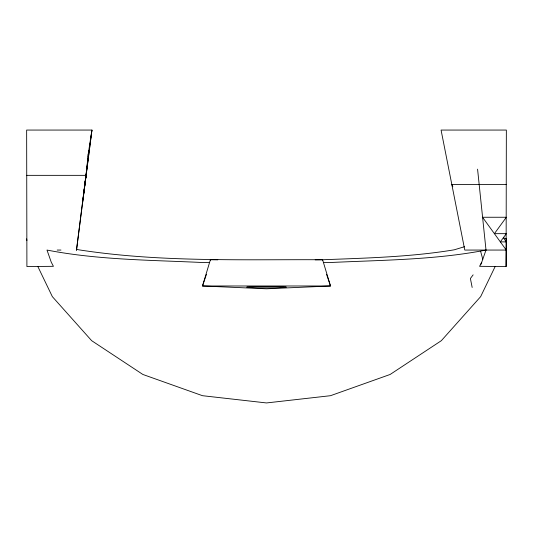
<?xml version="1.0" encoding="UTF-8"?>
<svg xmlns="http://www.w3.org/2000/svg" width="533" height="533" viewBox="0 0 533 533"><rect width="100%" height="100%" fill="white"/><g stroke="black" fill="none" stroke-linecap="round" stroke-linejoin="round"><path stroke-width="0.8" d="M506.097 266.553L506.35 238.857L503.339 237.758L506.323 241.915L500.32 241.862L506.35 233.661L494.397 233.661L506.35 217.257L482.545 217.257L506.25 250.057L464.776 250.057L441.071 130.059L506.35 130.059L506.097 266.553L479.573 266.313L481.725 262.243L486.009 250.057L477.575 169.168M85.873 177.289L88.212 154.164L91.929 130.059L26.65 130.059L26.903 266.553L53.427 266.313L51.275 262.243L46.991 250.057C98.099 259.971 150.639 260.044 202.5 262.516L209.596 262.602M88.038 158.534L76.525 249.93M88.212 156.922L88.471 154.51M88.738 152.092L88.911 150.479M84.954 184.458L91.929 130.059L76.446 250.483M84.034 191.627L86 175.35L26.65 175.35M83.175 198.309L86 175.35L82.442 204.046M506.103 240.49L506.35 238.857M217.817 259.837L210.388 259.751L202.5 285.988L266.5 288.793L330.5 285.988L322.612 259.751C241.349 259.351 159.347 262.349 78.744 249.81L76.692 249.277M206.444 274.302L202.5 285.988L330.5 285.988L326.556 274.302M495.19 266.453L480.653 296.641L441.351 340.674L390.143 374.459L330.5 395.699L266.5 402.941L202.5 395.699L142.857 374.459L91.649 340.674L52.347 296.641L37.81 266.453M481.725 262.243L480.653 264.888M473.131 274.861L470.392 278.493L472.165 287.46M464.636 246.666L454.256 249.81C410.756 257.019 366.577 258.045 322.612 259.751L315.183 259.837M323.404 262.602L330.5 262.516C382.361 260.044 434.901 259.971 486.009 250.057M506.35 184.458L451.817 184.458L452.817 186.717M57.191 250.057L60.955 250.057M480.653 251.456L482.778 259.245M26.65 238.857L26.897 240.49M322.612 259.751L322.612 260.331M210.388 259.751L210.388 260.331M88.212 154.164L88.212 158.448M252.502 287.627A19.788 0.693 0 0 0 285.615 287.32A19.788 0.693 0 0 0 261.383 286.468A19.788 0.693 0 0 0 252.502 287.627"/></g></svg>
